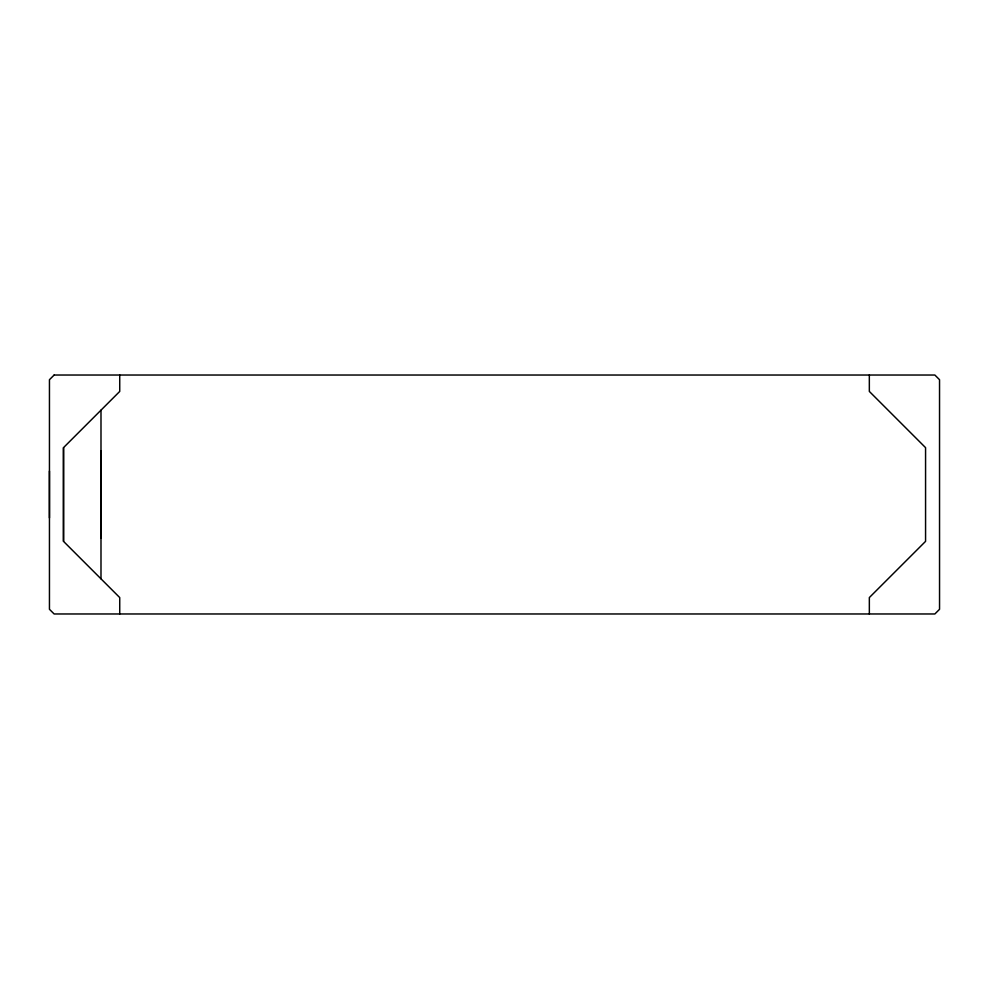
<?xml version="1.0" encoding="UTF-8"?>
<svg xmlns="http://www.w3.org/2000/svg" width="989" height="989" viewBox="0 0 989 989"><rect width="100%" height="100%" fill="white"/><g stroke="black" fill="none" stroke-linecap="round" stroke-linejoin="round"><path stroke-width="1.48" d="M49.45 517.927L49.45 471.073M119.731 613.971L119.731 597.566L63.506 541.354L63.506 447.646L119.731 391.434L119.731 375.029M100.989 578.825L100.989 410.163M869.331 375.029L869.343 391.434L925.568 447.658L925.568 541.354L869.343 597.566L869.343 613.971M100.989 451.083L100.989 537.917M63.506 447.646L63.506 541.354M54.135 375.029L49.45 379.714L49.45 609.286L54.135 613.971L934.865 613.971L939.55 609.286L939.538 379.714L934.852 375.029L54.135 375.029"/></g></svg>
